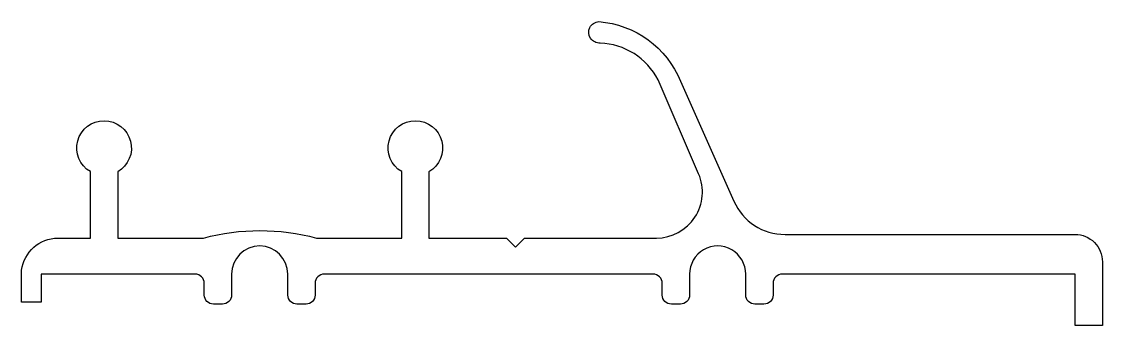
# Model space of a CAD drawing. Extents: x 217.4 to 276.4, y 255.1 to 271.7.
import ezdxf

# ---------------------------------------------------------------- set-up
doc = ezdxf.new("R2010")
doc.units = 0
doc.layers.add('ANA', color=220, linetype='CONTINUOUS')

msp = doc.modelspace()

# ---------------------------------------------------------------- linework, layer by layer
at = {"layer": 'ANA'}
msp.add_lwpolyline([(253.834, 257.89), (253.834, 256.751, -0.414214), (253.338, 256.255), (252.841, 256.255, -0.414214), (252.344, 256.751), (252.344, 257.393, 0.414214), (251.848, 257.89), (233.892, 257.89, 0.414214), (233.396, 257.393), (233.396, 256.751, -0.414214), (232.899, 256.255), (232.402, 256.255, -0.414214), (231.906, 256.751), (231.906, 257.895, 1), (228.837, 257.89), (228.837, 256.751, -0.414214), (228.34, 256.255), (227.844, 256.255, -0.414214), (227.347, 256.751), (227.347, 257.393, 0.414214), (226.85, 257.89), (218.444, 257.89), (218.444, 256.355), (217.375, 256.355), (217.375, 258.101, -0.375948), (219.361, 259.861), (221.129, 259.861), (221.13, 263.485, -3.737689), (222.619, 263.482), (222.619, 259.861), (227.301, 259.861, -0.131798), (233.468, 259.861), (238.122, 259.861), (238.122, 263.486, -3.733202), (239.612, 263.482), (239.612, 259.861), (243.837, 259.861), (244.333, 259.364), (244.83, 259.861), (252.022, 259.861, 0.539238), (254.331, 263.372), (252.119, 268.496, 0.268556), (248.955, 270.508, -1), (248.881, 271.677, -0.284388), (253.342, 268.421), (256.257, 261.874, 0.300841), (259.051, 260.059), (274.88, 260.059, -0.414214), (276.37, 258.569), (276.37, 255.093), (274.88, 255.093), (274.88, 257.89), (258.89, 257.89, 0.414214), (258.393, 257.393), (258.393, 256.751, -0.414214), (257.897, 256.255), (257.4, 256.255, -0.414214), (256.903, 256.751), (256.903, 257.89, 1.001574)], format="xyb", close=True, dxfattribs=at)

doc.saveas('drawing.dxf')
